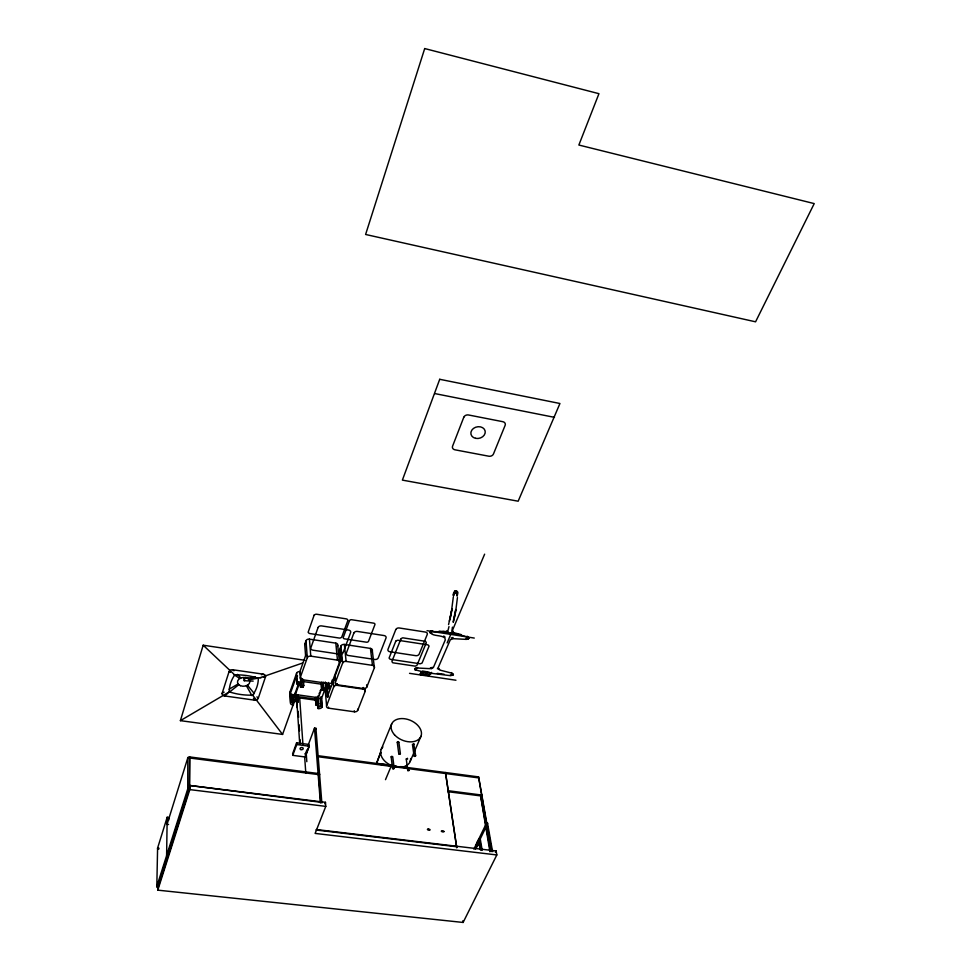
<?xml version="1.0" encoding="UTF-8"?>
<svg xmlns="http://www.w3.org/2000/svg" width="971" height="971" viewBox="0 0 971 971"><rect width="100%" height="100%" fill="white"/><g stroke="black" fill="none" stroke-linecap="round" stroke-linejoin="round"><path stroke-width="1.46" d="M496.824 854.941L463.118 922.45L157.8 890.152L189.794 789.605L189.806 785.49L325.455 802.313L325.783 806.379L315.126 833.409L496.824 854.941L496.108 850.948L316.34 829.525M189.309 786.765L189.673 756.931L318.549 773.535A1.517 1.02 -5.6 0 1 319.617 774.737L187.828 757.768L167.073 824.318L168.553 824.488M189.636 788.064L189.673 756.931A1.554 1.056 -1.9 0 0 187.828 757.768L187.743 788.925L156.816 886.511A1.505 0.959 -2 0 0 157.994 887.615L189.636 788.064A1.59 1.068 -2.1 0 0 187.743 788.925L189.296 789.12M168.614 820.24L168.651 817.412L167.182 817.242L157.593 848.084L156.816 886.511L158.297 886.669M167.182 817.242L166.611 855.621L168.104 855.791M157.994 887.615L158.03 885.552L157.8 890.152M448.99 626.598L447.947 630.616L446.454 631.514L442.642 631.538L446.102 631.83L439.123 631.126M392.721 756.652L394.202 768.364L393.401 768.996L392.612 768.583L391.143 756.834L391.932 756.203M398.778 753.836L400.38 753.727L398.79 753.945L397.26 742.22L398.049 741.565M407.796 770.549L409.374 770.355L407.808 770.622L406.23 758.849M457.426 597.614L455.909 609.739M453.323 596.947L451.588 610.383M457.232 596.145L457.305 595.308M474.916 848.496C476.676 851.676 475.013 842.124 479.031 840M457.365 595.126L457.766 593.402M452.098 608.914L451.479 612.3A52.932 14.929 -80.8 0 1 450.775 615.76L450.071 619.097M455.605 609.909L453.093 622.12M455.715 610.844L455.933 609.533M451.612 610.189L451.381 611.487A51.05 14.407 -80.8 0 1 450.483 616.002L449.27 621.513M455.727 610.65L455.29 613.089A52.398 14.905 -80.8 0 1 454.586 616.512L453.433 621.889M451.406 611.305L451.187 612.434A52.434 14.783 -80.8 0 1 450.495 615.857L449.342 621.246M454.719 591.485C453.845 593.463 457.936 594.191 457.22 591.897M453.894 619.704L454.841 615.213A51.111 14.553 -80.8 0 0 455.52 611.779M452.425 627.145L452.073 629.948L453.736 632.667L461.055 634.561M449.027 622.545L448.553 624.584M243.952 678.328L244.17 680.732L253.176 681.108M453.53 593.002L453.748 594.774M295.463 698.331L282.573 734.428L180.388 720.652L203.182 645.217L304.943 660.292M158.783 882.906L161.902 873.087M162.8 870.271L168.141 853.424M168.59 852.016L185.255 799.534M186.153 796.693L188.41 789.605M189.806 785.49L320.806 802.277A1.541 1.02 -5.7 0 1 321.911 802.981M222.141 693.294L229.071 671.592A3.204 2.294 -2.6 0 1 232.919 669.784L263.165 674.153A3.192 2.282 -3.6 0 1 265.508 676.848L258.225 698.367A3.156 2.233 -3.5 0 1 254.426 700.127L224.532 695.94A3.18 2.245 -2.5 0 1 222.141 693.294L224.143 692.129M297.575 675.998A2.743 1.966 -4.7 0 0 296.519 676.107L297.077 684.142A2.755 1.966 -4.8 0 1 298.595 684.07L300.379 684.324L300.84 683.026L299.93 671.592L305.586 655.668L304.712 644.356L305.986 640.751A2.828 2.063 -5 0 1 309.433 639.136L335.808 643.142A2.804 2.039 -5.9 0 1 337.762 645.569L339.437 662.562L332.216 681.958A2.816 2.003 -5.8 0 1 328.768 683.548L302.369 679.724A2.828 2.027 -4.9 0 1 300.342 677.333L307.297 657.78L305.986 640.751M293.376 703.963A2.731 1.918 -4.8 0 0 293.388 705.019L292.538 704.897A2.792 1.966 -4.7 0 1 290.523 702.579L289.868 692.238L296.592 673.206A2.804 2.003 -4.8 0 1 299.99 671.629A2.816 2.027 -4.9 0 0 300.779 673.583M456.783 595.551L457.074 594.713M290.523 702.579L290.232 693.913L296.519 676.119M295.912 697.396L292.854 696.972A2.719 1.918 -4.7 0 1 292.841 695.904L293.278 694.641L293.812 702.688L292.053 702.446A2.731 1.93 -4.7 0 1 290.742 701.972M297.077 684.142L296.592 673.206M297.794 701.632L297.721 694.835L297.794 701.632A1.991 1.408 -4.9 0 0 297.806 702.409L297.187 702.324A2.039 1.444 -4.8 0 1 295.718 700.625L295.208 693.076L298.91 682.686M295.718 700.625L295.487 694.301L299.529 682.953M303.814 685.672A2.003 1.432 -5 0 0 303.268 686.388L302.928 687.322L301.641 687.14A2.003 1.432 -4.9 0 0 300.525 687.189L300.427 682.965M302.6 681.157L302.831 680.513A2.003 1.432 -5 0 1 303.377 679.809L303.814 685.672L303.195 685.587A2.051 1.457 -4.9 0 0 300.694 686.74M296.616 742.803L292.659 753.617L292.769 755.353L305.052 756.967L309.081 746.189L308.948 744.454L296.616 742.803L296.738 744.539L292.769 755.353M318.003 696.595A2.027 1.432 -5.4 0 0 318.124 696.341L318.439 695.479M319.071 693.767L319.386 692.906M320.017 691.182L320.333 690.32M322.882 683.414L323.209 682.54A2.039 1.457 -5.5 0 0 323.27 682.14M321.753 688.524L318.427 697.566A1.978 1.396 -5.5 0 1 317.335 697.615L296.434 694.653A1.991 1.408 -4.8 0 1 295.475 694.301M316.546 703.307L317.82 703.49A1.991 1.408 -5.5 0 0 318.913 703.429L318.743 703.878A2.027 1.432 -5.4 0 1 316.267 705.007L315.174 699.047A1.978 1.396 -5.3 0 0 315.721 698.355L316.06 697.445L316.206 704.23A1.991 1.396 -5.4 0 1 315.66 704.922M317.99 699.229L318.367 698.21L320.102 698.452A2.707 1.918 -5.5 0 0 321.595 698.38L325.795 686.885M323.695 690.515A2.003 1.42 -5.6 0 0 322.736 690.163L321.462 689.98L321.802 689.046A2.003 1.42 -5.5 0 0 321.802 688.257L322.421 688.342A2.039 1.457 -5.6 0 1 323.853 690.065L323.185 684.652A1.991 1.42 -5.6 0 0 322.858 684.47M337.435 646.468L337.762 645.569M323.78 689.653L324.217 688.475M339.644 649.514L340.93 646.043A2.804 2.039 -6.2 0 1 344.365 644.441L370.424 648.41A2.792 2.027 -7.1 0 1 372.33 650.801L374.381 667.745L366.856 686.983A2.792 1.991 -6.9 0 1 363.421 688.56L337.338 684.786A2.804 2.003 -6.1 0 1 335.383 682.419L334.837 676.69L340.76 660.802L339.644 649.514A1.736 1.262 -6.1 0 1 340.59 649.465L341.719 660.741A1.748 1.262 -6.2 0 0 340.76 660.802M318.124 696.341L318.573 707.495A2.719 1.918 -5.4 0 1 317.82 708.442L318.658 708.563A2.779 1.954 -5.5 0 0 322.044 707.009L321.595 698.367M328.671 682.467L328.853 688.718A2.743 1.942 -5.7 0 0 327.555 688.245L325.807 687.978L325.965 683.183M307.928 745.813L314.507 728.116L315.927 728.311L321.777 802.034M305.428 753.884L306.945 749.843M327.324 687.856L328.149 697.093A1.711 1.214 -5.8 0 1 327.336 696.79L333.15 681.205A2.792 1.991 -6 0 1 335.529 679.627M305.914 755.135L309.324 745.995M314.907 731.042L315.927 728.311M364.744 688.257L365.108 691.473L357.765 710.25A2.755 1.942 -6.6 0 1 354.366 711.792L328.55 708.175A2.779 1.954 -5.8 0 1 326.596 705.868L333.684 686.934L333.15 681.205M335.383 682.419L342.642 663.035L340.93 646.043M318.16 774.542L318.549 773.535L320.806 802.277M371.857 652.014L372.33 650.801M324.86 803.842L325.455 802.313M381.166 749.491L391.665 723.978M380.778 753.217L380.705 752.076L376.396 763.849L406.169 767.77L407.237 765.269M478.011 845.013L476.64 845.037L477.963 845.098L480.378 840.17M385.499 779.664L391.859 764.529M447.146 642.923L484.626 554.174M410.102 761.592L420.953 736.309M491.241 851.579L478.582 776.897L400.574 766.592M456.746 847.768L445.483 772.528L456.71 847.477M244.061 677.989L244.777 678.62L244.328 680.72M473.884 849.127L486.726 822.655A1.444 0.935 -10.1 0 1 487.612 823.76L492.394 850.547M475.863 847.962L485.767 827.559M489.918 851.701L490.379 850.766L480.475 794.873L489.857 851.421M495.404 852.356L496.108 850.948M431.537 668.788L432.131 667.684M457.329 593.548L457.584 591.873L455.982 590.781L454.355 591.351L454.622 593.111M398.717 742.378L397.26 742.257M417.615 667.526L414.933 668.436L415.03 669.772L425.929 672.636L450.629 675.695L453.384 674.748L451.418 672.587M432.775 630.798L430.044 631.733C431.549 636.867 441.065 634.464 444.9 638.02L445.276 639.95L433.333 667.635L430.25 668.667L417.518 668.024L415.612 668.364L415.03 669.772M431.743 667.975L432.301 667.32M437.387 668.825L437.945 668.169M456.54 593.597L453.991 592.783L453.943 594.616M430.881 631.114L430.141 633.092M431.512 672.393L430.444 673.376A50.553 14.225 -81.1 0 1 429.036 674.42L428.381 674.772M427.07 672.502L426.706 672.818A51.463 14.371 -81 0 1 425.65 673.643L424.655 674.226M427.543 672.284L426.487 673.231A51.961 14.504 -81 0 1 425.419 674.068L423.186 675.039L421.086 674.457M431.549 672.891L430.481 673.825A51.924 14.614 -81 0 1 429.413 674.663L425.529 675.355M427.58 672.782L426.536 673.68A52.446 14.638 -81 0 1 425.456 674.529L424.448 675.112M431.318 673.34L430.262 674.238A52.41 14.747 -81 0 1 429.194 675.076L428.175 675.67M224.532 695.94L227.906 693.282M229.642 691.922L238.793 684.701M466.007 638.736L468.714 637.789L467.1 636.175M453.384 674.748L451.733 673.146L440.106 670.148L438.698 669.286L438.322 667.405L450.326 639.731L453.457 638.687L466.286 639.379L468.216 639.039L468.714 637.789M450.35 675.051L453.02 674.129M420.795 674.02L420.164 674.177L420.856 674.966M180.388 720.652L229.496 691.753M229.132 689.216L238.113 683.96M445.24 631.951L446.976 631.32M258.116 678.401L302.43 663.084M248.54 678.996L255.191 676.799M261.442 674.724L263.165 674.153M430.311 668.012L432.168 667.526M451.199 637.959L453.093 637.486M392.15 757.246L391.143 756.834M427.944 829.076L427.386 829.477L428.077 830.023A2.695 1.918 25.6 0 0 429.485 830.217L430.165 829.865L429.595 829.307A2.707 1.93 25.7 0 0 428.065 829.076L428.065 829.064M249.219 679.749L257.339 678.292M260.398 677.758L261.417 677.576M263.457 677.212L265.508 676.848M430.736 631.635C443.456 631.393 456.88 633.323 468.847 637.595L469.09 638.408M423.125 673.012C425.164 672.175 418.804 671.604 422.094 672.854M420.722 673.91L420.006 674.068L420.637 674.833M423.283 672.976C425.577 672.114 418.343 671.434 422.069 672.794M452.025 632.582L453.736 632.667M245.032 677.491L252.569 678.304M159.038 848.253L157.593 848.084A1.481 0.959 -1.8 0 0 158.746 849.188M316.206 830.023L457.207 846.809M490.379 850.766L491.751 850.924A1.469 0.935 -10.1 0 1 492.734 851.676M478.582 840.935L479.929 841.092M486.265 823.602L487.612 823.76M189.794 789.605L325.783 806.379M444.087 674.25L437.217 673.364M391.495 765.282L376.614 763.315L380.717 752.428M401.921 766.653L406.388 767.248L406.23 766.095M304.882 753.969L306.278 754.151L306.824 761.689M318.257 755.729L396.083 766.01M317.881 756.712L478.133 777.832M296.738 744.539L309.081 746.189M297.429 697.615L315.648 700.188M298.121 700.71L296.835 700.528L296.434 694.653A2.027 1.444 -4.8 0 1 295.208 693.076M319.034 706.233L320.782 706.487L320.102 698.452M290.22 693.925A2.719 1.93 -4.6 0 0 291.531 694.386L294.856 694.872M315.247 697.761L316.813 697.979M297.405 696.535L315.174 699.047M333.684 686.934A2.804 1.991 -6 0 1 337.119 685.356L363.203 689.131A2.792 1.978 -6.9 0 1 365.108 691.473M303.656 681.618L321.923 684.264M301.301 678.037L301.593 682.055L300.731 681.933A2.816 2.015 -4.8 0 0 297.308 683.523M329.084 688.099A2.804 1.991 -5.7 0 0 327.118 685.744L326.268 685.611L326.05 683.099M328.477 685.927L331.172 686.315M307.297 657.78A2.852 2.063 -5.1 0 1 310.781 656.153L337.459 660.134A2.84 2.051 -6 0 1 339.437 662.562M342.642 663.035A2.828 2.039 -6.3 0 1 346.113 661.421L372.476 665.353A2.816 2.027 -7.2 0 1 374.381 667.745M409.544 673.34L455.945 680.234M427.034 630.677L474.273 638.068M429.182 672.163L422.519 671.022M434.911 393.595L554.477 417.348M421.96 674.979L420.37 674.153M421.96 675.136L420.176 674.372M446.454 631.514L448.444 632.024M422.057 674.105L422.676 674.299M407.444 758.266L407.553 759.104L406.376 759.128M421.353 672.709L420.698 672.09M413.707 743.713L415.661 755.778L414.86 756.421L414.083 756.033L412.432 744.284L414.022 744.102M420.661 672.697L421.402 673.291M415.2 669.201L416.583 670.014M430.311 632.534L431.707 633.371M229.071 671.592L230.345 672.393M234.278 674.918L239.825 678.462M452.753 632.23L454.294 633.371M438.297 668.449L439.56 669.395M443.711 636.029L444.997 636.988M203.182 645.217L234.873 675.063M232.919 669.784L233.926 670.803M237.434 674.396L240.905 677.952M467.876 638.396L468.216 639.039M452.195 674.724L452.535 675.367M247.471 685.223L254.39 693.67M256.963 696.826L258.225 698.367M252.557 694.993L282.573 734.428M456.394 593.548L454.61 592.662L453.882 594.034M246.403 685.732L251.926 695.637M253.431 698.331L254.426 700.127M394.202 768.364L392.612 768.547M415.661 755.778L414.071 755.996M454.003 592.783L454.27 594.628M453.311 594.094L453.591 595.878M478.582 776.897L491.751 850.924M482.211 850.378L480.244 838.944L478.849 838.895L480.863 850.22M479.735 839.988L481.422 849.783M478.4 839.83L480.075 849.625M462.864 920.739L463.118 922.45M398.838 742.026L400.38 753.727M370.424 648.41L372.476 665.353M366.613 684.834L366.856 686.983M363.3 687.48L363.421 688.56M363.081 688.051L363.203 689.131M357.644 709.182L357.765 710.25M354.257 710.711L354.366 711.792M344.365 644.441L346.113 661.421M335.808 643.142L337.459 660.134M337.228 683.705L337.338 684.786M336.986 683.924L337.119 685.356M332.046 680.161L332.216 681.958M328.368 683.196L328.635 686.206M328.684 686.703L328.853 688.718M327.47 687.225L327.555 688.233M326.887 683.159L327.118 685.744M328.453 707.094L328.55 708.175M326.462 686.837L327.336 696.79M325.273 681.958L325.807 687.978M326.596 705.868L325.103 688.767A2.743 1.954 -5.8 0 0 325.904 690.672M323.209 682.54L323.853 690.065M322.651 689.058L322.736 690.163M321.887 682.225L322.421 688.342M321.802 689.046L321.292 682.407A1.991 1.42 -5.5 0 1 321.292 683.183L321.462 689.98M322.044 707.009L321.183 696.693A2.755 1.954 -5.5 0 1 320.879 697.214M318.282 703.963L318.658 708.563M317.335 697.615L317.82 703.49M317.481 704.412L317.808 708.442M316.267 705.007L315.66 697.469A2.027 1.432 -5.4 0 0 316.995 697.336M309.433 639.136L310.781 656.153M314.507 728.116L320.394 803.005M302.709 678.984L303.268 686.388M302.284 678.644L302.369 679.724M302.818 685.854L302.928 687.322M301.35 683.099L301.508 685.295M301.556 686.036L301.641 687.14M300.245 683.159L300.525 687.189M304.627 756.458L305.792 772.965M299.663 697.736L302.916 744.029M298.461 682.055L298.595 684.07M297.599 699.472L297.806 702.409M296.883 701.912L297.284 707.847M298.206 711.379L298.607 717.363M299.129 724.827L299.529 730.799M300.148 739.768L300.355 742.754M297.09 700.904L297.187 702.324M296.883 702.154L299.748 744.187M292.829 695.904L293.157 701.487M293.266 702.446L293.388 705.019M292.453 703.599L292.538 704.897M291.531 694.399L292.053 702.446M453.336 594.665L453.348 595.514M234.873 674.906A50.322 35.308 -2.9 0 1 258.213 678.268M258.322 678.401A51.402 36.631 -1.8 0 1 252.739 695.054M252.557 695.139A51.597 37.274 -3.2 0 1 229.399 691.874M229.29 691.753A50.528 35.903 -4.2 0 1 234.691 675.003M296.835 700.528A1.991 1.408 -4.8 0 1 295.876 700.188M326.28 685.611A2.743 1.954 -5.6 0 1 326.268 686.691M290.705 694.168A2.779 1.966 -4.6 0 1 289.868 692.238M322.275 706.403A2.719 1.918 -5.6 0 1 320.782 706.475M300.84 683.038A2.755 1.966 -5 0 1 301.593 682.055M300.27 675.003A2.743 1.966 -4.9 0 1 300.537 674.493M304.712 644.343A2.755 2.003 -4.9 0 1 306.229 644.283M305.574 655.656A2.779 2.003 -5 0 1 307.103 655.595M336.075 678.875A2.792 2.003 -6.1 0 1 334.837 676.69M410.648 758.509A15.682 10.778 23.2 0 1 391.592 765.573A15.682 10.778 23.2 0 1 382.89 746.954M475.754 846.785L477.162 846.724L475.778 846.7M477.538 843.095L478.946 842.998L477.55 843.059M457.535 592.359L457.135 593.269L455.363 593.245L454.574 591.351L456.613 591.011L457.535 592.359M444.038 831.54L443.359 831.904A2.695 1.906 26.1 0 1 441.963 831.71L441.259 831.164L441.939 830.751A2.695 1.918 26.2 0 1 443.334 830.945L444.038 831.54M424.703 48.55L365.606 234.472L755.572 321.814L814.22 203.594L578.862 145.031L598.949 93.689L424.703 48.55M314.131 615.201L308.232 631.963A1.372 1.007 -5 0 0 308.195 632.327L309.045 633.274A2.901 2.136 -5.1 0 0 310.016 633.578L339.061 638.02A2.889 2.112 -6.1 0 0 340.129 638.032L341.513 637.425A1.359 0.995 -6.1 0 0 341.731 637.097L347.861 620.469A1.372 1.007 -6.3 0 0 347.909 620.105L347.084 619.146A2.901 2.148 -6.3 0 0 346.113 618.855L316.825 614.267A2.925 2.16 -5.2 0 0 315.745 614.255L314.337 614.861A1.384 1.02 -5.2 0 0 314.131 615.201M318.051 627.569L310.89 647.718A2.864 2.088 -5.2 0 0 312.917 650.182L339.668 654.187A2.852 2.063 -6.1 0 0 343.164 652.573L350.616 632.582A2.877 2.112 -6.4 0 0 348.625 630.082L321.595 625.907A2.901 2.124 -5.4 0 0 318.051 627.569M349.463 620.724L343.309 637.34A1.748 1.274 -6.3 0 0 344.523 638.845L366.419 642.195A1.736 1.262 -7.1 0 0 368.555 641.2L374.891 624.693A1.748 1.287 -7.3 0 0 373.701 623.164L351.623 619.716A1.76 1.299 -6.5 0 0 349.463 620.724M439.717 379.297L402.382 480.111L518.162 501.206L559.939 403.499L439.717 379.297M353.845 633.08L346.368 653.046A2.852 2.063 -6.4 0 0 348.346 655.498L374.77 659.455A2.828 2.051 -7.3 0 0 378.265 657.853L386.009 638.044A2.864 2.088 -7.6 0 0 384.079 635.556L357.389 631.429A2.877 2.1 -6.7 0 0 353.845 633.08M463.774 417.287L452.571 446.199A3.726 2.974 -11.9 0 0 454.95 449.804L488.826 456.212A3.702 2.937 -13.4 0 0 493.474 453.967L505.126 425.371A3.75 3.01 -14.4 0 0 502.832 421.693L468.495 414.969A3.775 3.047 -12.8 0 0 463.774 417.287M395.767 629.609L387.987 649.332A2.804 2.027 -7.9 0 0 389.869 651.735L415.734 655.668A2.792 2.015 -8.7 0 0 419.193 654.078L427.228 634.512A2.816 2.051 -9.1 0 0 425.395 632.06L399.275 627.982A2.828 2.076 -8.2 0 0 395.767 629.609M395.743 641.261L389.177 657.804A1.372 0.983 -7.8 0 0 389.128 658.156L389.929 659.091A2.901 2.088 -7.9 0 0 390.876 659.382L419.508 663.691A2.877 2.063 -8.8 0 0 420.552 663.703L421.96 663.108A1.359 0.971 -8.9 0 0 422.191 662.78L428.976 646.37A1.372 0.995 -9.1 0 0 429.036 646.018L428.26 645.072A2.901 2.1 -9.1 0 0 427.313 644.78L398.45 640.338A2.913 2.124 -8.1 0 0 397.382 640.314L395.962 640.921A1.372 1.007 -8.1 0 0 395.743 641.261M400.756 639.27L392.114 660.96A2.889 2.076 -8 0 0 391.993 661.737L392.685 662.708A1.359 0.983 -7.9 0 0 393.121 662.841L414.908 666.106A1.359 0.971 -8.7 0 0 415.394 666.106L416.741 665.451A2.877 2.063 -8.6 0 0 417.227 664.734L426.111 643.178A2.913 2.112 -9 0 0 426.233 642.389L425.553 641.394A1.372 0.995 -9.1 0 0 425.116 641.261L403.111 637.862A1.384 1.007 -8.3 0 0 402.613 637.85L401.254 638.53A2.913 2.124 -8.3 0 0 400.756 639.27M448.347 790.734L447.922 791.693L481.361 795.989L481.81 795.055L448.347 790.734M300.864 749.6A1.59 1.092 -5.1 0 0 303.231 748.507A1.59 1.092 -5.1 0 0 300.828 747.694A1.59 1.092 -5.1 0 0 300.864 749.6M240.371 685.672A6.202 4.418 -3 0 0 249.85 681.836A6.202 4.418 -3 0 0 240.759 678.013A6.202 4.418 -3 0 0 240.371 685.672M475.584 438.334A7.283 5.838 -13.1 0 0 485.148 431.015A7.283 5.838 -13.1 0 0 473.423 428.454A7.283 5.838 -13.1 0 0 475.584 438.334M394.469 734.731A15.888 10.705 23.1 0 0 420.479 737.28A15.888 10.705 23.1 0 0 403.887 718.661A15.888 10.705 23.1 0 0 394.469 734.731"/></g></svg>
